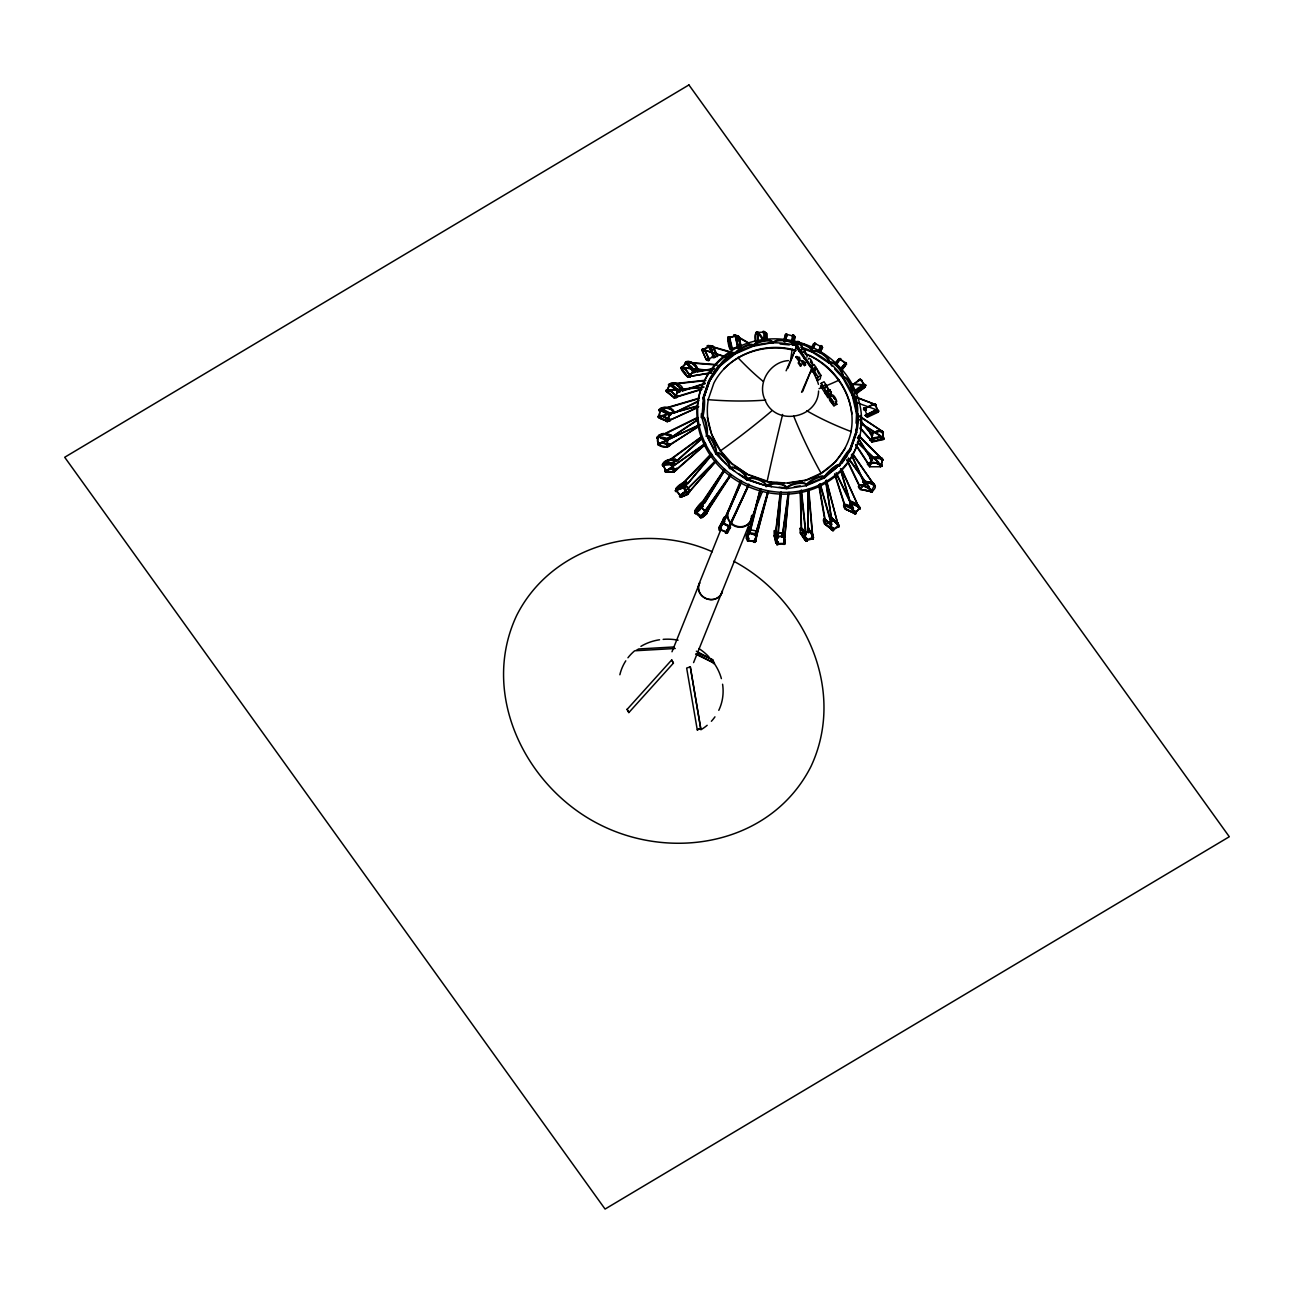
<?xml version="1.0" encoding="UTF-8"?>
<svg xmlns="http://www.w3.org/2000/svg" width="1294" height="1294" viewBox="0 0 1294 1294"><rect width="100%" height="100%" fill="white"/><g stroke="black" fill="none" stroke-linecap="round" stroke-linejoin="round"><path stroke-width="1.5" d="M755.712 342.975C753.496 330.245 757.896 328.078 764.22 341.292M755.842 343.088C754.58 329.549 756.23 329.695 763.767 341.357M757.524 334.224L756.456 331.976L757.928 332.332L757.912 341.729M756.456 333.156L758.106 333.658L757.233 332.396M757.508 341.745L757.394 333.674M757.394 334.256L757.427 331.96M757.831 341.681L757.847 334.159M764.156 332.995L763.185 333.027L763.153 331.426L764.705 331.862L763.185 332.234M763.638 332.59L763.153 331.426M763.994 332.655L763.638 331.798M764.139 341.47L764.123 331.41M764.398 340.144L764.544 332.024L757.119 332.526M764.932 340.241L764.964 332.315L766.857 333.431L766.954 340.16M766.177 340.176L766.08 333.448L763.961 332.267M766.566 340.176L766.469 333.448L764.964 332.315M864.716 384.965L865.848 385.337L856.596 392.519M697.175 371.119C700.135 368.515 692.128 360.039 687.777 361.851C689.346 359.57 703.677 373.044 694.15 371.168L687.292 362.126L686.16 362.918M855.56 514.009L855.188 511.34L855.56 514.009L845.726 509.124C838.383 498.821 855.415 507.442 854.202 512.909L845.031 509.14C838.852 498.141 855.577 510.37 855.01 513.152M860.898 380.145L859.588 379.482M865.443 384.771L864.618 385.03M865.282 384.561L865.848 385.337M699.828 424.513L658.322 444.214L699.989 424.869M855.124 396.627L875.488 404.634L877.914 412.285L867.498 417.218L865.185 415.261L867.223 416.506L878.011 411.427L875.553 404.715L874.226 404.051M749.614 526.965L748.611 534.244L746.525 538.805C743.726 528.68 758.98 534.632 756.375 535.409M658.969 416.814L660.263 409.777L669.354 414.242L667.93 421.375L659.18 417.541L662.512 416.377L662.188 415.503L657.999 416.943L659.908 415.439L660.846 416.587L662.496 415.908M809.785 531.802L808.2 531.608L807.893 489.585M808.232 531.51L808.281 489.553M835.989 365.296L840.421 358.972M674.271 471.55L666.216 472.278L663.013 464.789M784.326 341.713L786.121 333.917C788.45 334.014 785.895 337.799 785.895 335.178M812.891 538.353L808.912 490.685M860.914 379.74L864.182 384.415M666.62 445.67L670.114 444.149L659.471 442.791L657.724 443.729L657.805 444.651L661.832 442.338L669.71 445.654C664.647 449.875 654.829 445.459 658.048 437.065L667.235 439.087L667.575 446.673L699.536 425.597M699.731 425.936L667.639 445.977M865.12 408.58L864.796 409.729L864.829 408.758M855.447 397.193L875.181 404.456L873.871 404.876L875.067 405.766L875.779 404.407L874.663 403.744L863.535 409.001L865.12 409.648L866.721 414.646M840.356 359.198L839.482 359.878M840.437 359.085L838.884 358.907M777.209 543.803C776.287 542.865 775.753 520.22 774.459 536.104M871.25 434.202L872.059 439.491M871.606 434.266L872.35 439.734M701.17 417.477L701.413 413.53M725.902 463.608L716.358 453.321A10.223 3.089 66.8 0 0 713.14 441.108A10.223 3.089 66.8 0 0 707.042 436.062L701.866 417.331L703.515 398.633A10.223 1.278 -84.3 0 1 704.534 404.44A10.223 1.278 -84.3 0 1 702.658 417.412A10.223 2.264 81.5 0 1 706.281 423.154A10.223 2.264 81.5 0 1 707.042 436.062L713.56 448.145M702.739 415.568L703.257 404.278M702.836 416.959L703.693 398.196A78.158 71.348 21.9 0 1 796.716 345.724M707.365 417.299L711.651 434.363L720.402 450.571L733.035 464.805C714.466 448.727 703.871 423.753 708.352 399.231L708.174 399.668A188.39 75.715 10.7 0 0 765.692 400.089M766.226 486.641A10.223 3.979 2.6 0 1 777.743 484.053A10.223 3.979 2.6 0 1 786.364 488.647L766.258 485.913A10.223 4.173 18.9 0 0 758.074 478.942A10.223 4.173 18.9 0 0 747.01 479.136L739.278 474.073M701.866 417.331A10.223 1.278 -84.3 0 0 703.742 404.359A10.223 1.278 -84.3 0 0 702.739 398.568L703.499 398.94L709.565 381.018A10.223 0.89 -56.8 0 1 716.423 369.793A10.223 0.89 -56.8 0 1 720.386 365.749L735.235 353.893A10.223 2.814 -28.4 0 1 745.619 346.468A10.223 2.814 -28.4 0 1 753.124 346.226L772.841 342.57A10.223 3.979 2.6 0 1 784.358 339.982A10.223 3.979 2.6 0 1 792.979 344.56M806.825 410.796A188.39 75.715 10.7 0 0 851.031 431.533C857.21 398.73 835.746 364.876 804.949 353.602M856.11 423.187L856.547 413.805A10.223 2.264 81.5 0 0 855.803 400.881A10.223 2.264 81.5 0 0 852.164 395.139L842.847 377.88A10.223 3.704 51.4 0 0 837.461 366.946A10.223 3.704 51.4 0 0 829.211 363.193L812.195 352.081A10.223 4.173 18.9 0 0 799.207 343.945M834.662 369.065L842.847 377.88A10.223 3.089 66.8 0 1 848.945 382.927A10.223 3.089 66.8 0 1 852.164 395.139L856.547 413.805A10.223 1.278 -84.3 0 1 857.566 419.596A10.223 1.278 -84.3 0 1 855.69 432.568L856.644 428.896M826.009 481.19L831.751 520.706L825.621 481.239M870.716 464.708L871.638 458.772M740.993 347.39L738.567 336.699L734.992 335.761M783.808 542.849L784.132 539.161L783.646 544.353L784.617 544.337L784.908 541.685L783.711 541.41L784.762 541.07M784.617 544.337L784.601 541.296M800.064 528.373L804.075 533.84L805.402 539.598C806.324 537.01 803.267 525.493 800.064 528.373L800.274 532.95L804.658 539.808M880.583 466.277L882.104 466.358L881.279 464.255L880.179 464.902L881.376 466.358L882.298 458.788L872.544 458.254L881.538 458.238L882.605 459.419L880.567 458.869L880.276 457.041L880.923 458.869M851.355 504.967L849.899 501.441L850.789 501.182L851.193 505.145L850.109 501.878C869.325 513.427 846.211 494.745 851.112 504.337M859.378 506.472L859.572 509.302L859.378 506.472L857.275 505.097L859.572 509.302M814.977 343.379L814.217 343.444M848.589 506.472C848.88 504.741 853.603 502.525 851.064 503.884M871.509 491.849C882.831 483.26 865.589 481.465 864.602 483.212L851.808 455.003M858.715 435.399L882.314 459.16M826.51 480.268L838.48 526.561L826.138 480.349M674.303 396.449L677.005 395.867L676.665 397.565L674.724 397.921L678.315 391.176L670.017 384.383L666.814 391.516L674.336 397.776L701.866 389.381M747.382 537.204L748.822 526.771L746.525 538.805M749.226 526.998L746.881 539.016L747.803 540.067M792.656 335.793L794.467 337.038L793.4 342.004M794.176 342.166L794.953 336.489L793.303 340.144M697.304 407.804L667.688 421.165L698.744 406.704M777.678 538.078L780.832 492.205M778.066 538.126L781.22 492.238M852.309 453.709L874.615 485.654L852.617 453.45M864.117 489.779L871.266 491.429L874.437 485.201L873.547 485.493L874.146 483.778L872.172 482.387L874.793 486.431L874.146 483.778M662.641 415.73L658.921 417.396L659.309 416.619M717.458 356.416L712.962 346.582L708.465 346.21M850.837 503.56L848.363 506.342M841.521 469.576L859.362 508.493L859.863 507.83L854.849 513.669M859.507 507.863L854.93 513.589M808.362 531.834L808.976 530.378M808.637 531.721L809.073 532.4L808.799 528.162L808.152 532.659L809.073 532.255M697.078 511.486L696.576 510.483L697.078 511.486L695.444 513.653L694.7 513.022L696.576 510.483M703.111 506.003L700.685 508.073M788.402 494.324L784.196 543.755L788.968 492.399M827.109 523.002L832.835 520.075L838.819 525.154L838.641 526.642L832.446 530.33M775.769 542.898C778.357 534.745 771.03 519.687 775.769 542.898L776.546 542.882C777.209 540.488 777.84 529.343 774.508 530.847M711.538 372.979L687.324 376.732L681.534 368.499L687.518 362.11M785.232 334.968L786.655 334.645L786.121 333.917M786.056 335.275L786.639 334.499M859.329 508.429L841.876 469.398M674.999 397.129L701.591 389.057M776.06 530.799L780.557 492.933M783.679 536.897L782.449 536.072L775.106 537.026L776.093 536.848L775.979 533.872M775.219 537.511L776.206 537.333M775.947 536.525L776.206 534.309M775.074 536.25L776.788 544.111L784.617 543.884L785.232 542.574L782.805 533.84M777.015 544.758L777.193 541.62L778.228 542.526L777.985 544.725L777.015 544.758L773.974 535.651M777.888 544.095L777.904 541.604M782.999 533.953L781.722 536.622L782.886 537.172M781.899 537.35L781.964 534.406M782.158 537.35L783.323 532.982L784.229 539.533M783.323 532.982L782.692 536.606M783.727 537.398L783.064 536.153M783.646 544.353L784.633 539.63M784.18 543.949L784.423 541.765M775.834 530.637L780.169 492.885M666.976 390.335L666.814 391.354M747.35 540.941L748.838 538.013L748.32 541.151L747.511 539.857M747.722 537.932L748.353 532.691M748.32 541.151L748.466 540.067M749.744 530.572L748.191 533.306M755.049 539.048L754.952 542.396L753.998 542.186L754.693 539.307M754.434 541.232L756.23 537.317L753.998 542.186M755.89 532.174L755.421 533.257L756.586 532.335M768.135 492.108L755.47 534.713L756.343 533.613M754.952 542.396L768.49 491.299M755.259 541.361L756.052 540.876L754.936 541.96L747.334 540.294L755.114 541.345L755.631 539.436M755.55 537.657L756.246 531.219L756.019 537.431M755.939 537.738L756.618 532.158M755.874 541.49L756.731 535.182M688.618 376.651L711.182 372.64M660.263 409.777L658.695 417.719L667.769 421.553L659.455 418.124M688.004 494.308L683.378 487.094L686.92 482.371L679.576 485.347L675.29 490.814L676.827 491.235M706.653 360.072L713.867 356.4L708.481 346.016M782.498 534.39L788.175 493.16M788.564 493.224L782.417 536.379M700.685 507.863L695.072 512.505C702.788 520.754 705.489 517.843 695.428 511.971L701.024 507.345L707.203 512.909L702.383 517.325M818.601 391.014C817.711 418.334 776.157 426.438 765.45 400.994M704.13 387.019L666.507 390.562L703.305 387.488M748.466 529.424L755.421 530.799M873.304 483.584L872.722 484.457L874.437 485.137L870.894 483.827M711.684 370.472L681.485 367.674L712.913 370.99M728.797 337.605C724.98 335.34 733.472 363.129 727.891 338.09M731.336 349.202L730.01 348.717M674.692 471.404L705.586 444.424M703.143 349.526L725.077 356.934M708.061 359.878L706.395 359.942L702.286 350.674L709.84 346.258L707.964 347.213L707.317 345.822L709.5 345.579M716.164 460.632L680.191 496.217L715.889 460.357M730.317 527.79L730.091 526.318L723.103 522.841L719.464 529.505L727.584 532.74L730.56 527.289L722.877 523.617M681.663 367.496L684.51 368.79C676.746 364.504 684.397 374.71 687.729 376.732M728.344 337.815L736.092 336.003L734.216 335.906M727.762 337.88L735.833 335.647L733.989 335.114L734.329 336.634L734.232 335.049M660.361 410.36L660.069 411.282L659.034 409.794C661.444 404.246 681.987 412.285 669.904 413.724L660.959 408.532C663.968 405.443 675.047 408.419 673.737 412.333M659.471 410.991L661.719 409.357L658.905 410.441M658.856 410.683L661.719 409.357M660.83 416.975L660.959 415.94M662.188 415.503L670.357 419.531L666.911 420.615M668.222 417.8L669.354 414.242M668.351 420.728L668.222 419.903L667.397 421.051L668.108 420.55M669.758 419.499L662.237 416.005L669.774 420.987L669.144 419.952L670.357 419.531M669.904 419.305L667.866 420.825M670.793 413.837L668.723 414.565L668.561 415.455L671.408 414.129L669.16 415.762L668.125 414.274M673.576 412.414C674.061 408.532 661.897 404.957 659.956 410.214M882.265 465.468L880.745 465.387L880.518 466.762L869.633 466.778L867.53 464.19C869.519 459.71 880.211 463.705 881.214 465.856M870.215 466.244L867.498 463.883L868.339 462.961L877.639 463.009L880.664 466.05M871.283 460.276L870.474 457.057L872.544 459.386M871.008 457.057L872.188 458.949M871.04 458.561L871.186 457.461M869.633 466.778L869.924 465.484M870.441 464.368L871.978 458.238M872.366 460.276L871.088 459.224L871.606 458.238M868.193 463.673L877.041 462.945M880.518 466.762L878.561 463.462M870.264 457.914L879.904 457.445L871.056 457.283M880.276 457.041L870.344 457.704L872.415 460.033M881.489 459.645L880.68 458.222L882.217 459.645M880.971 457.898L882.12 459.289M880.826 465.468L880.583 466.406M882.104 466.358L881.279 464.255M881.877 457.898L882.896 460.26L881.635 458.933M881.004 466.034L882.33 459.338M782.255 536.557L783.404 533.354M705.634 443.599L665.682 471.323L705.392 443.292M801.924 352.971L800.533 350.237L803.445 348.668L804.819 351.402L801.924 352.971L804.577 359.004M808.232 359.166C809.073 354.928 816.498 367.108 809.979 366.412M812.842 368.628L812.082 372.316L814.977 370.747L815.738 367.059L814.169 364.552L811.273 366.121L812.842 368.628L815.738 367.059M813.57 370.844L816.627 368.483L820.914 375.373L820.153 379.061L817.258 380.63L813.651 372.834L815.98 375.583L813.57 370.844L816.627 368.483M817.258 380.63L818.018 376.942L813.732 370.052M818.876 374.015L817.307 370.634M829.68 390.788L826.785 392.341L826.219 395.026L827.788 397.533L830.683 395.964L831.233 393.295L829.891 389.769L826.995 391.338L828.403 394.541L831.298 392.972L829.891 389.769M827.788 397.533L828.338 394.848L826.785 392.341M828.403 394.541L826.995 391.338M680.87 495.764L681.922 494.454L680.693 496.605M867.53 464.19L868.339 462.961M682.763 389.656L674.967 383.137L668.432 384.949L670.971 383.347C674.611 380.76 684.914 386.534 682.359 390.141L678.929 390.772L670.632 383.978L675.08 383.574L682.359 390.141M783.76 340.904L785.296 334.758M784.892 341.616C784.148 338.785 787.625 334.078 785.976 335.372M786.526 336.149L785.248 341.648L787.205 334.467M791.33 341.535L792.818 335L793.772 335.227L792.446 341.875M792.769 336.117L793.076 335.065M793.06 336.23L792.818 335M792.284 341.745L793.772 335.227M794.063 340.306L794.953 336.489M793.788 342.085L794.192 336.23M671.651 436.207L663.45 434.186L658.436 435.706L663.224 433.441L671.327 435.706M660.344 436.838L667.704 438.44C680.126 434.752 657.983 430.546 657.837 437.566M872.334 440.979C863.341 439.281 881.99 434.93 883.349 438.634M665.86 471.453L663.482 464.433L672.12 463.98L674.708 470.79L674.028 472.003M694.393 370.909C704.098 373.19 690.171 357.791 685.577 362.158L685.869 363.986M749.194 534.422L760.468 488.906M749.566 534.503L760.856 488.986M831.12 521.094L831.411 518.182L831.379 519.023M831.783 521.676L830.829 518.538M837.331 524.199L838.286 527.337L839.094 526.868L837.38 522.226L838.286 527.337M837.865 525.315L838.577 524.442M865.249 415.342L874.679 410.505L878.772 411.136L866.705 416.086M874.34 404.229L872.625 404.003L873.774 405.184L875.213 404.731L874.647 404.116M716.067 461.36L687.793 493.58L715.776 461.085M750.229 527.434L760.096 489.504M750.439 527.337L760.468 489.585M663.385 464.967L663.612 463.446L667.833 460.308L676.034 459.758L671.909 463.77L674.497 471.097L705.311 444.133M754.078 541.49L755.033 541.701L768.102 491.219M706.864 513.54L706.362 512.295L730.269 475.432M706.621 512.537L730.609 475.626M675.84 491.591L677.086 488.906L675.29 490.814M684.979 486.01C686.37 487.272 683.086 490.329 684.979 486.01L683.183 487.935L684.073 488.323M749.21 526.852L748.013 532.74L756.586 535.295M749.549 527.014L747.382 531.818M748.255 533.484L749.695 531.025M749.258 533.549L749.889 531.058M754.823 535.425L755.502 532.546M756.246 531.219L755.292 534.713L756.941 531.381M756.23 532.06L755.858 534.94L751.846 534.131M754.645 541.927L755.243 539.776M755.421 534.535L767.746 492.027M882.88 431.986L881.376 430.951L883.349 432.568L882.249 432.827L881.02 431.517L882.67 431.533M784.245 543.318L785.232 542.574M840.679 369.68C853.652 362.805 835.487 358.875 839.612 358.794M748.353 486.14L729.638 526.561L748.838 484.118M723.022 522.08L724.511 516.969L718.93 527.823L725.222 517.293M674.303 471.728L667.3 472.1L665.698 471.097M681.485 497.025L688.149 494.049L683.636 487.272L676.244 489.973L681.485 497.025L675.824 490.426M702.771 398.374L708.821 380.76L703.515 398.633L709.824 380.582L708.821 380.76M708.174 399.668L713.851 383.137C728.797 354.135 765.352 341.066 795.923 350.415M786.283 486.916A10.223 3.979 2.6 0 0 776.497 483.228A10.223 3.979 2.6 0 0 766.258 485.913L747.01 479.136A10.223 4.076 35.3 0 0 739.958 469.981A10.223 4.076 35.3 0 0 729.994 468.024L715.792 453.79L707.042 436.062M845.354 448.08L835.374 461.958L821.431 473.103L804.464 480.737C827.642 473.96 846.308 454.922 851.209 431.096L851.031 431.533M855.075 434.331L849.64 450.199L842.071 460.874M850.384 450.458L856.66 432.325L849.64 450.199A10.223 0.89 -56.8 0 0 845.678 454.243A10.223 0.89 -56.8 0 0 838.819 465.452L825.443 476.143M851.549 385.968L851.161 386.227M864.586 483.293L862.969 486.512M670.373 390.432L668.513 390.901L667.914 389.591L665.876 390.691L670.373 390.432L666.523 390.61M724.187 368.353L724.009 368.806C742.4 350.318 770.884 343.444 795.745 350.868M738.13 357.209L737.952 357.662A188.39 63.163 59.2 0 0 763.314 381.487M720.402 450.571L720.224 451.024A188.39 43.899 -35.7 0 0 771.483 411.12M792.316 349.137L792.138 349.59A188.39 13.619 -77.4 0 0 790.634 359.813M720.564 530.33L699.536 582.64A12.228 11.161 21.9 0 0 707.996 599.219L711.15 599.591A12.228 11.161 21.9 0 0 722.214 591.18M725.061 519.12L740.637 480.462M671.99 651.772L699.763 582.721A12.228 11.161 21.9 0 0 705.246 598.151L708.222 599.284A12.228 11.161 21.9 0 0 722.44 591.261M786.105 370.78L796.78 346.096L812.244 367.609L802.539 391.71M787.836 368.353L796.78 346.096M733.213 464.368L749 475.254L734.636 465.856M795.81 356.934L798.819 361.123L799.935 358.341L795.81 356.934L799.546 357.29M801.083 364.487L798.107 362.886L800.42 366.121L802.054 363.905M804.447 365.587L805.564 362.821L800.582 360.217L804.447 365.587L805.418 365.005L802.523 360.977M852.018 413.465L851.84 413.902C848.929 388.912 832.333 367.35 810.19 355.963L810.367 355.51M801.568 392.292L812.244 367.609M762.295 491.736L693.584 662.593M804.642 480.3L786.17 483.05L767.067 481.627L750.811 475.885M839.159 379.74L838.965 380.193A188.39 43.899 -35.7 0 1 825.459 386.097M856.466 432.649A10.223 1.278 -84.3 0 0 858.343 419.677A10.223 1.278 -84.3 0 0 857.324 413.87L857.307 413.692A10.223 2.264 81.5 0 0 856.563 400.768A10.223 2.264 81.5 0 0 852.924 395.026L852.859 394.848A10.223 3.089 66.8 0 0 849.64 382.636A10.223 3.089 66.8 0 0 843.526 377.589L843.025 377.444M821.431 473.103L821.253 473.555A188.39 63.163 59.2 0 1 793.691 416.07M802.07 347.358A78.158 71.348 21.9 0 1 838.997 465.015L839.482 465.889L850.304 450.619L855.949 432.147L856.434 432.843M831.541 520.56L833.271 520.511L838.738 525.267M702.868 349.752L725.724 356.723M725.675 517.762L741.171 481.708M741.543 481.886L725.788 517.956M859.329 508.396L860.203 508.639M722.214 524.005L740.524 482.791M722.57 524.183L741.672 481.174M729.962 526.739L730.851 523.132L729.622 527.467L728.732 527.03C730.447 522.469 731.126 525.558 730.026 524.361M808.152 532.659L807.618 529.812L808.896 529.02M812.082 535.942L812.389 539.291L813.311 539.032L812.519 534.001L812.389 539.291M812.292 537.139L813.182 536.444M723.33 523.294C720.062 516.727 732.922 511.858 718.93 527.823M722.052 522.178L719.254 528.114L719.949 529.392M719.642 528.178L725.141 517.39M719.27 530.119L720.645 527.24L721.34 528.098L720.16 530.556L719.27 530.119L722.65 524.021M722.942 523.472L724.252 520.738L723.831 523.908M725.885 532.158L726.355 533.354L725.481 532.918L727.196 529.958L726.435 530.863M726.759 530.249L725.481 532.918M726.775 532.028L727.972 528.308L726.824 532.384L719.723 528.939M726.193 532.837L727.131 530.799M726.355 533.354L729.962 526.852L729.072 526.415M729.832 526.157L730.334 527.596M727.584 532.74L726.888 532.4M726.144 532.449L748.32 485.137M726.452 532.513L748.676 485.299M821.933 347.568L821.124 348.911M726.387 531.705L727.05 530.297M663.563 463.009L672.184 462.573C683.604 457.089 664.938 458.367 663.563 463.009L672.459 463.268C684.655 457.073 662.059 459.71 662.366 465.015L662.706 465.889L664.372 463.478M662.366 465.015L664.938 463.446L663.401 465.775M672.023 465.339L673.576 463.009L671.57 464.546L672.379 465.161M672.476 465.387L674.384 463.624L673.576 463.009M811.581 347.488L813.473 343.783M814.524 344.576L813.877 344.253M811.936 348.62L814.719 342.959M812.47 348.409L814.929 343.719M814.864 344.673L815.382 343.606M812.826 349.057L815.592 343.395M818.018 351.628L820.978 345.611L821.852 346.048L818.956 352.178M819.959 352.761L822.547 347.471L820.606 346.695L821.205 345.724M819.118 352.114L822.175 347.245M819.474 352.291L821.836 347.115M819.83 352.469L822.547 347.471M851.711 385.709L859.313 380.145M669.645 385.822C670.567 383.8 669.224 387.488 668.545 384.722M669.095 385.369L671.343 384.237L669.629 384.755M668.222 391.095L667.057 390.173M668.497 391.322L668.804 390.303L666.766 390.853M669.952 390.092L677.118 396.789L675.969 396.999L676.665 397.565M675.064 397.193L676.972 396.983L669.952 390.642L676.827 396.029L675.969 396.999M674.417 396.433L673.883 397.242L677.425 396.207M676.713 391.726L677.134 390.934M674.465 397.145L675.436 396.158L675.403 396.967M676.293 394.314L677.846 391.257L669.564 384.48L666.361 391.597L674.206 397.743M677.83 392.632L680.191 391.467L677.377 391.969M678.929 390.772L670.971 383.347M677.393 392.163L680.191 391.467M858.537 486.398C859.653 482.031 870.603 487.029 870.846 491.316L860.413 489.65C852.681 481.934 870.733 486.415 870.522 491.946M863.066 481.918L865.023 484.199L863.292 481.012C865.67 480.834 865.54 484.668 863.066 481.918L863.907 482.112M864.052 481.319L872.156 482.63M871.541 491.316C871.606 487.078 851.775 481.918 861.157 488.825M861.95 487.595L864.295 483.034M864.942 482.047L864.149 482.646M865.12 482.856L863.583 480.43M872.027 491.057L871.622 491.866L870.862 489.439L872.302 492.027L862.127 489.617M872.302 492.027L871.816 489.682M703.742 502.638C702.416 499.031 695.946 509.092 694.878 510.693L695.476 511.195C696.415 509.707 706.556 503.738 703.192 501.748M706.54 512.392L700.669 507.086L703.629 501.943L698 506.795L695.121 511.065L695.541 512.489M805.79 540.116L813.473 537.236L813.053 538.66L805.822 540.714L801.407 533.241L802.231 533.791M724.317 520.932L724.947 521.595M721.34 528.098L721.292 527.564M720.16 530.556L720.612 529.747M726.096 532.077L727.034 532.028M727.924 528.809L730.851 523.132M728.279 528.987L731.498 523.439M677.91 391.532L679.091 390.448M667.688 421.456L666.782 421.262L669.774 420.987M861.06 380.015L859.701 380.436L860.203 379.158L851.226 385.838M705.537 512.586L706.201 513.346L708.4 509.965M729.444 337.475L727.762 337.281L729.8 339.335L731.531 349.768L730.253 348.248L731.628 347.989C734.474 348.911 729.266 349.38 732.436 348.296M732.194 349.59L730.512 349.38M704.421 503.026L723.718 471.388M704.696 503.026L725.093 469.932M659.196 416.619L697.401 405.895M844.901 364.132C847.295 365.377 841.796 364.795 846.001 364.099L841.666 370.682M687.017 483.131C686.726 479.087 676.972 486.123 675.986 488.598L683.847 486.512C694.409 478.262 677.005 485.331 676.438 489.213M854.671 393.166L863.13 386.453L865.492 386.696L856.288 393.894L854.671 393.376M698.598 507.588L724.543 469.059M698.922 507.798L723.75 470.935M695.476 511.195L703.79 502.266M695.444 512.408L696.285 512.893M694.878 510.693L700.491 506.067L703.143 502.137M700.313 508.38L701.801 508.396M701.057 507.766L702.561 505.533M703.063 506.536L694.7 513.022M700.022 517.196L702.302 514.672L700.022 517.196L700.782 517.826L700.588 516.727M700.879 517.131L703.37 513.217L701.445 516.985M708.691 509.723L703.402 513.443M700.782 517.826L703.71 513.702M705.456 512.715L708.271 510.661L706.201 513.346M706.006 512.246L708.141 509.27M708.19 509.982L703.224 513.702M706.702 513.88L702.205 517.584M782.158 535.134L782.288 533.969M730.884 474.785L700.814 517.05L730.544 474.574M709.565 381.018L712.153 376.004M714.32 372.947L718.639 366.849M710.649 379.498L720.386 365.749A10.223 1.909 -42.9 0 1 729.25 356.222A10.223 1.909 -42.9 0 1 735.235 353.893L753.124 346.226A10.223 3.51 -13.2 0 1 764.398 341.163A10.223 3.51 -13.2 0 1 772.809 343.298A10.223 3.979 2.6 0 1 784.326 340.71A10.223 3.979 2.6 0 1 792.947 345.288A10.223 4.173 18.9 0 1 797.023 343.816M764.495 485.299L746.589 479.718L729.994 468.024A10.223 3.704 51.4 0 0 724.624 457.073A10.223 3.704 51.4 0 0 716.358 453.321L715.663 453.628A10.223 3.089 66.8 0 0 712.444 441.4A10.223 3.089 66.8 0 0 706.346 436.369M831.929 366.137L829.616 362.611A10.223 4.076 35.3 0 0 822.563 353.456A10.223 4.076 35.3 0 0 812.6 351.483M841.925 463.284L847.441 455.423M832.317 529.764L838.803 525.558M700.814 516.516L702.707 515.465M658.921 436.24L656.915 438.294L656.818 437.388L659.536 436.385L657.643 438.359M666.847 440.381L669.338 438.52L667.332 440.575M688.505 492.755L686.548 493.467L690.09 491.17L688.618 491.72M687.098 494.243L689.298 490.733M866.527 415.746L865.589 415.423L867.449 416.878L865.362 415.455L874.809 410.845L877.882 411.961L877.785 411.104M877.413 409.842L878.772 411.136M833.967 405.815L829.761 400.59L828.985 397.452L832.463 401.35L829.341 396.498L833.239 401.48L833.854 404.229L830.586 400.461L833.967 405.815L836.862 404.262L835.228 401.528M836.862 404.262L835.212 403.21M864.489 483.115L865.508 482.274L874 484.344M667.203 447.012L667.672 438.084M813.505 537.851L811.694 535.02M728.247 337.524L730.382 339.222L728.943 338.155M839.305 358.794L834.97 363.582L838.9 358.988M834.921 364.229L838.544 359.845M838.528 359.198L841.051 359.117M835.212 364.471L838.852 360.088M835.228 364.665L840.291 358.487M841.068 370.181L846.001 363.824L844.675 363.145L845.694 362.514L846.438 363.145L840.906 369.922M840.372 369L845.694 362.514M840.388 369.437L843.947 365.054M845.322 363.776L846.438 363.145M681.356 367.803L686.208 362.66L693.018 371.54L694.215 370.941M711.716 454.598L687.551 483.665M687.826 483.73L712.007 454.873M685.399 484.377L689.184 490.119M627.121 709.371L671.699 659.94L673.414 663.143L628.852 712.573L627.121 709.371L628.852 712.573M668.901 437.404L671.57 435.9M675.193 470.288L674.659 469.657L673.624 471.485M674.223 471.032L676.713 468.379L673.301 470.612M676.438 491.299L677.587 488.728L675.775 490.636L676.341 491.413M675.986 488.598L683.394 485.881L686.564 482.516M683.653 487.806L685.48 485.832M685.496 494.842L679.948 496.864L680.887 494.486L683.588 493.451M680.078 496.346L683.378 492.901L682.342 495.02M679.948 496.864L682.359 494.729M690.09 491.17L683.378 493.143M686.548 493.467L688.489 491.769M689.67 490.604L687.632 493.693M687.842 493.984L689.637 492.076L689.087 491.202M686.418 374.645L680.87 367.674L682.925 366.978L683.733 368.03L681.566 368.547M680.87 367.674L682.925 366.978M685.513 363.404L687.745 362.708L685.577 362.158M684.623 367.868L690.381 376.522L688.877 376.667L688.149 375.503L689.686 375.648M687.518 376.166L690.818 375.778L689.912 377.007L687.518 376.166L690.818 375.778M692.549 370.941L692.743 372.785L695.088 372.09L692.905 371.54L692.29 372.203L695.088 372.09M688.02 376.15L689.314 375.648M688.521 376.473L693.487 371.443L686.613 362.66M688.198 377.039L693.487 371.443M684.769 368.418L690.268 375.454L689.912 377.007M692.743 372.785L693.374 372.122L686.499 363.323M694.166 372.753L694.619 371.507M843.575 505.307L851.565 508.736L853.7 513.443M850.384 502.719L850.352 500.972M851.452 502.929L849.624 502.913M848.557 506.86L852.164 503.867L859.491 507.41M851.759 504.353L851.145 505.016L849.657 502.363M858.165 504.838L849.899 501.441M857.421 505.129L858.634 508.057L858.65 506.116M856.175 513.346L854.978 513.718L854.153 511.551L855.496 511.534M838.625 525.979L837.38 522.226M679.948 486.237L711.538 453.45M680.223 486.528L710.455 455.148M820.978 345.611L821.852 346.048M821.544 346.889L814.46 343.217M865.088 409.842L866.042 410.052L863.761 408.192L865.702 409.163M850.837 504.078L840.502 468.622M854.719 392.535L863.599 385.871M845.952 364.229L846.599 364.601M676.341 461.182L701.607 438.423M676.633 461.295L701.882 438.698M668.125 445.702L667.316 446.252L667.963 444.974L668.335 445.702M864.667 482.581L863.13 482.436M658.711 416.781L697.482 406.284M843.931 504.595L845.613 509.173M695.444 513.653L699.925 509.885M708.271 510.661L707.252 510.58M854.703 392.033C858.375 383.914 874.566 383.428 857.922 391.484M716.358 453.321L715.792 453.79A10.223 3.704 51.4 0 1 724.042 457.542A10.223 3.704 51.4 0 1 729.428 468.477M842.847 377.88L843.413 377.427A10.223 3.704 51.4 0 0 838.043 366.493A10.223 3.704 51.4 0 0 829.777 362.741M806.259 485.703A10.223 3.51 -13.2 0 0 797.848 483.584A10.223 3.51 -13.2 0 0 786.574 488.647L806.259 485.703L824.327 477.987L838.819 465.452A10.223 1.909 -42.9 0 0 832.835 467.797A10.223 1.909 -42.9 0 0 823.971 477.324A10.223 2.814 -28.4 0 0 816.465 477.567A10.223 2.814 -28.4 0 0 806.081 484.991A10.223 3.51 -13.2 0 0 798.899 482.711A10.223 3.51 -13.2 0 0 787.27 486.9M858.44 379.935L859.847 380.323M860.203 379.158L861.691 380.226L859.701 380.436M669.888 413.401L666.96 421.876M674.142 462.977L672.136 464.514L663.628 464.869L663.968 465.743L662.706 465.889M669.888 471.679L665.294 471.906L666.62 469.754L667.995 470.644L666.151 471.857M665.617 471.582L669.37 468.768L667.995 470.644M665.294 471.906L669.192 469.431L676.244 469.253L674.158 470.563M666.216 471.437L669.37 468.768M673.381 470.838L676.713 468.379M676.115 469.172L669.305 468.994M675.533 469.285L676.956 469.026M674.497 471.437L676.487 469.9L675.969 468.832M667.526 461.457L701.283 436.79M667.769 461.764L701.526 437.097M671.57 437.097L697.854 419.434M671.829 437.291L698.048 419.774M701.979 349.445L703.952 349.154L703.726 350.998L701.979 349.445L703.693 349.801M708.95 346.048L702.011 350.318L706.184 359.522M712.703 345.919L717.086 356.643L714.514 356.254L709.597 345.902L713.285 346.388L717.62 356.271M703.532 350.173L702.593 349.914M703.564 350.658L704.454 350.367M703.726 350.998L705.198 350.318L709.209 360.363L707.236 360.492L707.543 358.972M704.906 351.095L709.161 359.182L705.068 350.868M713.123 355.704L712.234 356.173L712.897 357.548L715.081 357.306L712.557 356.869M706.734 359.457L709.371 359.117L708.627 360.702M707.834 359.619L708.255 358.939L707.155 359.522M708.222 359.845L709.371 359.117M712.897 357.548L714.757 356.61M798.819 361.123L799.805 360.541L796.78 356.351M800.42 366.121L801.407 365.539L799.094 362.304M823.615 519.622L824.747 518.975L830.311 523.844L831.88 529.392L824.521 523.908C819.426 512.537 833.352 525.299 831.249 529.764M832.01 521.547L831.67 517.244L832.592 521.191M832.188 519.315L831.848 520.835L832.01 517.535M831.961 518.053L837.428 524.296M824.521 523.908L831.88 529.392M831.767 519.897L832.414 519.509M826.203 523.698C818.148 511.858 833.74 525.849 832.705 529.861M827.416 523.148L833.304 520.301M836.959 522.63L831.573 517.956L837.347 522.727M838.075 526.334L837.218 524.539L838.027 523.941M832.576 530.427L832.058 528.001L833.401 528.308L833.012 530.815L825.976 524.005M833.012 530.815L833.093 528.033M713.382 356.562L714.838 356.06M657.53 438.44L659.536 436.385M658.128 438.569L656.915 438.294M658.824 443.939L660.765 443.049L659.471 442.791M666.766 439.459L668.739 438.391M667.251 439.653L669.338 438.52M658.662 443.648L662.302 442.435L657.805 444.651M657.546 437.34L658.258 444.57L659.714 445.314M666.636 445.929L670.114 444.149M667.526 445.88L669.661 444.036M667.785 446.09L666.701 446.592L667.623 446.786M668.885 444.812L670.179 444.812M797.104 348.361C790.084 334.677 804.253 356.869 795.551 343.088C798.673 337.152 803.914 348.992 801.536 347.585M797.007 345.563C800.549 341.276 802.426 348.943 798.996 342.991M799.191 351.078L802.377 349.526L800.84 346.954M802.005 352.583L804.9 351.014M818.018 376.942L820.914 375.373M821.156 383.331L824.052 381.762L829.033 389.753L826.138 391.322L824.472 390.335L825.653 394.104L820.509 385.838L822.288 386.825L821.156 383.331L826.138 391.322M822.887 386.097L825.782 384.528M823.485 388.054L826.381 386.485M824.278 388.346L827.173 386.777M828.548 393.845L831.444 392.276M828.338 394.848L831.233 393.295M829.341 396.498C833.029 389.64 839.127 404.747 835.617 401.593M698.857 653.324L712.751 659.859L714.434 663.272L695.622 654.133M877.914 412.285L875.084 411.152L865.524 416.037M662.204 434.881L697.563 417.428M662.382 435.237L697.741 417.768M757.928 332.332L756.925 333.901M673.543 413.077L698.954 400.703M673.802 413.32L697.337 401.933M864.004 408.839L874.081 404.068L875.181 404.731M863.535 409.001L866.042 410.052M863.794 409.632L865.185 408.483M875.44 404.973L873.515 404.537L874.744 404.893M876.976 410.877L878.432 410.263M701.283 515.336L702.513 515.627M685.205 484.506L689.508 489.908M731.013 349.154L730.123 348.879M807.877 484.215L822.175 478.084M697.272 729.897L686.661 668.076L690.284 666.798L700.75 728.425L697.272 729.897L700.62 728.215L690.284 666.798M873.79 404.165L874.113 405.022M883.026 433.781L883.511 438.989L882.362 437.873L884.303 438.779L871.832 441.594M884.303 438.779L883.22 436.968L882.362 437.873M677.668 489.747L683.216 487.725L686.418 492.157M677.344 490.005L683.669 487.741M675.694 491.38L676.94 491.122M683.167 493.37L689.508 491.283M680.272 495.586L680.773 496.2M679.382 496.087L682.084 494.114M681.695 496.799L687.826 494.405M658.614 416.684L661.121 416.005L659.908 415.439M673.705 411.702L670.049 413.012L660.959 408.532M669.014 420.615L670.243 420.178M682.229 390.675L705.262 383.17M682.326 391.047L705.359 383.558M664.34 408.37L698.97 398.196M664.42 408.742L699.051 398.584M872.431 432.972L881.521 431.08M740.443 347.73L738.664 347.035L736.092 335.696L738.939 336.602L741.365 347.18M728.021 338.413L729.573 338.899M728.813 338.721L729.525 337.346M728.894 339.093L730.253 338.656M736.237 335.55L738.599 336.165M740.621 347.39L739.214 337.443M736.561 346.468L737.483 346.21M730.544 348.361L731.628 347.989M731.045 348.555L732.113 348.28M734.329 347.94L739.392 346.841M733.989 335.114L735.251 335.437L738.049 347.051L730.56 348.976M737.984 347.552L738.825 348.118L736.723 347.229L738.162 348.296M808.135 528.356L808.799 528.162M812.745 534.341L808.507 528.809L812.389 534.503M800.274 532.95L806.227 541.296L807.149 541.038L806.486 538.061L805.936 540.843M803.153 532.756L809.559 531.365L813.441 537.463M800.646 532.853L801.94 533.338M803.445 532.982L809.041 531.64M801.859 534.438L802.474 533.565M808.507 528.809L812.373 534.196M812.81 535.878L812.017 534.309M812.389 538.255L812.519 534.001M812.778 536.331L811.953 536.282M805.806 538.255L806.841 540.439M812.098 537.786L813.101 537.997M801.698 529.424C807.407 530.265 802.037 540.746 806.566 540.132L807.149 541.038M869.843 439.459L872.043 442.063L883.042 439.588L879.92 436.774L869.875 439.831M883.042 439.588L880.001 437.518L869.843 440.089M662.204 408.289L662.965 408.144M680.887 494.486L682.084 495.101M674.902 470.304L674.659 469.657M871.072 432.293L871.299 433.7L870.587 433.086L871.072 432.293L872.625 434.056M879.871 430.304L881.198 431.468M871.202 432.875L880.001 430.886M881.133 430.805L883.349 432.568M870.377 433.911L872.722 434.978L871.606 435.221L870.312 433.247L880.421 430.174M870.603 434.331L872.722 434.978M882.184 431.096L882.783 432.083L880.923 431.824L883.268 431.662M882.298 437.21L883.22 436.968M877.736 439.976L883.236 438.747L882.589 431.549L859.895 416.749M788.418 360.605C770.14 361.754 757.039 382.7 764.803 399.506M812.697 538.563L808.524 490.733M872.69 458.416L870.296 459.046M669.386 384.593L671.343 384.237M677.684 391.386L679.625 391.014M674.19 396.66L675.921 396.142M674.724 397.355L673.753 397.824M696.754 371.637L714.369 368.386M696.932 371.96L714.466 368.774M671.699 659.94L673.414 663.143M881.667 431.193L882.799 431.743L859.572 416.053M787.836 483.212L802.62 481.012M794.273 486.738L800.177 485.865M859.184 380.177L860.203 380.161M673.737 383.703L705.618 380.21M673.802 384.092L705.683 380.598M784.326 543.561L783.452 543.626M674.352 646.935L638.67 648.973L635.597 650.736L675.242 648.488M706.346 359.554L707.397 360.153M664.372 464.611L671.651 464.352L672.912 467.684M669.079 469.172L676.341 468.994M664.954 471.032L667.914 469.69M839.547 359.392L839.79 360.039M756.925 333.496L757.766 333.383M776.384 532.902L781.641 532.788M776.4 533.29L781.641 533.177M774.977 536.541L782.967 536.541M776.869 543.496L784.455 543.448M684.947 362.821L687.292 363.193M684.963 368.305L682.585 367.642M684.51 368.677L690.268 375.454M870.134 458.561L871.428 459.046M881.974 459.37L883.074 459.37M870.49 466.374L867.578 463.284M880.308 464.255L881.473 465.387M876.911 463.656L878.416 464.174M850.126 383.881L863.049 384.658M850.077 384.269L863.001 385.046M860.656 379.676L859.394 379.757M689.831 362.563L715.258 364.504M689.815 362.951L717.183 365.054M780.136 344.026L789.291 344.932M770.852 481.999L767.067 481.627A188.39 13.619 -77.4 0 1 782.627 414.42M776.529 482.565L784.099 483.309M766.258 485.913L771.742 486.463M779.069 487.191L784.568 487.741M667.203 446.931L659.228 445.573M709.597 345.902L712.056 346.307M707.317 345.822L709.84 346.258M707.721 346.533L708.853 346.743M703.273 350.011L705.198 350.318M705.44 350.836L702.788 348.976M713.867 356.4L708.627 345.999M712.638 356.869L715.081 357.306M707.317 359.101L708.837 359.376M707.656 359.279L709.63 359.635M707.478 359.958L709.209 360.363M795.551 343.088L798.819 347.504L799.433 349.801L796.635 346.404L799.482 351.095M805.774 359.344L809.818 365.604M661.234 438.148L666.75 439.345M656.818 437.388L658.048 437.647M661.234 438.342L666.022 439.394M661.946 442.791L669.548 444.263M786.267 334.321L793.772 336.133M792.478 336.553L793.432 336.78M864.214 481.012L872.285 482.84M863.292 481.012L872.366 483.083M874.194 485.396L875.197 485.622M872.706 491.219L870.878 491.607M683.588 368.337L682.1 367.415M835.212 399.733L834.015 397.565M711.506 346.388L732.517 352.469M711.393 346.776L732.404 352.841M870.862 489.439L871.962 490.96M860.235 379.74L861.691 380.226M851.08 385.693L852.228 386.502M851.921 386.744L852.795 387.181M801.698 348.377L812.195 352.081A10.223 4.076 35.3 0 1 822.143 354.055A10.223 4.076 35.3 0 1 829.211 363.193M806.583 354.685L810.19 355.963M749.194 474.801L767.245 481.174M857.825 403.065L875.537 409.438M712.331 551.778C642.762 520.544 551.988 545.243 516.694 615.41C479.734 693.81 525.121 786.509 598.782 824.1C672.379 861.95 771.402 844.206 810.901 766.614C846.68 690.624 805.078 599.041 733.698 561.224M734.895 334.855L735.914 335.243M735.073 335.615L736.092 336.003M727.762 337.281L728.781 337.669M728.279 337.572L729.104 337.896M730.059 339.19L732.226 348.312L730.916 348.054M737.645 346.97L738.664 347.358M730.948 348.167L731.773 348.49M820.267 347.035L821.156 347.471M659.778 409.939L668.869 414.42M659.034 409.794L669.322 414.873M658.177 416.053L659.083 416.458M657.999 416.943L665.342 420.453M724.527 524.248L727.875 525.914M728.813 526.884L729.687 527.321M728.457 528.939L727.778 530.378M719.496 529.715L720.386 530.152M859.572 507.119L852.552 503.964M857.938 506.86L859.62 507.83M859.167 508.396L857.728 504.628M845.985 508.849L854.655 513.152M852.843 512.553L846.292 509.415M696.334 651.189L712.751 659.859M696.382 653.729L714.434 663.272M737.871 336.375L738.486 337.653M737.273 336.311L749.339 343.298M737.079 336.65L749.145 343.638M827.367 388.766L829.033 389.753M688.165 492.852L687.842 492.286M874.582 404.326L876.119 405.281M872.625 404.003L874.404 404.698M864.667 408.564L873.013 404.618M863.761 408.192L865.427 409.13M864.069 409.988L864.99 410.538M854.606 511.065L855.544 512.925M860.656 422.992L880.939 435.997M860.429 423.332L880.713 436.321M838.819 465.452L839.482 465.889A10.223 0.89 -56.8 0 1 846.325 454.663A10.223 0.89 -56.8 0 1 850.304 450.619M729.994 468.024L734.636 471.048M806.825 357.16L807.407 355.397L804.819 351.402M756.456 331.976L757.362 332.752M824.747 518.975L824.86 522.097M668.836 384.14L678.234 391.823M667.914 389.591L668.949 390.416M666.281 389.882L667.106 390.562M665.876 390.691L673.996 397.226M839.677 358.503L846.001 363.824M838.69 359.279L839.919 359.861L838.819 359.716M707.187 511.761L706.637 512.683M832.899 529.408L832.948 527.92M832.915 529.553L833.821 530.33M825.976 523.827L825.604 523.908M879.969 430.514L871.331 432.989M870.522 432.422L872.107 433.813M873.24 441.189L873.143 440.283M871.363 440.364L872.577 441.416L872.415 440.445M809.882 532.19L808.41 531.899L808.346 528.696M857.615 442.127L878.885 462.54M857.324 442.386L878.594 462.799M871.558 434.525L860.413 421.148M858.973 436.224L882.282 459.596M805.58 354.556L805.564 353.003M832.899 396.643L831.767 396.546M873.029 483.875L874.793 486.431M860.413 427.942L869.697 438.585M860.106 428.185L869.374 438.828M859.637 419.596L871.865 434.283M881.408 458.222L882.896 460.26M879.726 457.041L880.842 458.545M881.812 460.26L880.81 459.03M870.474 457.057L871.169 457.914M869.293 464.918L870.409 466.293M691.206 366.251L694.652 370.65M681.501 367.011L682.181 367.884M848.54 458.125L869.503 487.207M848.233 458.367L869.196 487.466M860.769 379.902L864.02 384.431M859.944 380.08L858.909 379.579M851.565 387.1L854.768 391.548M833.579 397.533L834.598 398.94M795.794 346.679L811.257 368.192M802.798 360.816L805.709 364.843M867.756 462.702L855.884 444.602M855.577 444.845L867.401 462.815M807.844 529.311L808.054 530.491L807.618 529.812M806.486 538.061L807.035 538.886M857.809 437.275L871.687 459.354M857.404 437.356L871.38 459.596M810.61 360.929L811.37 362.546M798.447 341.519L799.902 343.994M873.757 484.231L874.631 485.751M872.172 482.387L872.997 484.166M864.085 482.144L865.136 483.988M860.461 487.725L861.464 489.456M810.529 361.414L811.645 363.404M881.02 431.517L882.459 431.484L881.877 432.325M711.991 660.263L713.673 663.66M836.247 472.731L853.474 508.38M836.765 474.688L853.118 508.558M847.149 459.888L859.167 484.894M846.794 460.049L858.795 485.056M710.228 345.53L712.703 350.706M708.109 345.352L714.062 357.742M851.371 454.954L864.23 483.325M812.228 364.504L812.745 365.846M864.521 408.208L865.071 409.292M864.279 407.95L864.651 409.227M858.925 506.844L859.604 508.639M675.565 459.354L675.986 460.551M671.44 465.355L671.117 464.481L671.327 465.452M673.414 470.515L673.753 471.388M844.529 504.142L834.937 474.025M834.581 474.186L844.206 504.126M816.465 377.832L818.455 384.35M840.696 470.628L850.659 504.159M820.25 483.859L831.864 524.604M819.878 483.94L831.476 524.685M782.611 532.999L785.199 542.882M778.228 542.526L777.193 541.62M772.809 343.298L772.631 342.57A10.223 3.51 -13.2 0 0 764.236 340.451A10.223 3.51 -13.2 0 0 752.946 345.498L752.752 345.563A10.223 2.814 -28.4 0 0 745.263 345.805A10.223 2.814 -28.4 0 0 734.879 353.213L734.717 353.327A10.223 1.909 -42.9 0 0 728.732 355.656A10.223 1.909 -42.9 0 0 719.852 365.183L719.723 365.329A10.223 0.89 -56.8 0 0 715.76 369.356A10.223 0.89 -56.8 0 0 708.902 380.582M736.82 335.486L738.114 341.163M735.688 338.349L737.823 347.73M729.476 338.527L731.903 349.057M728.684 337.022L729.056 338.316L728.166 337.831M731.304 348.83L731.531 349.768M728.473 340.371L729.363 344.317M838.091 524.717L838.512 526.707M831.67 517.244L831.961 518.668M819.118 484.894L824.957 518.603M818.73 484.959L824.569 518.668M812.632 536.104L812.826 537.592M801.455 490.248L806.13 534.729M801.067 490.297L805.741 534.778M882.087 431.84L882.249 432.827M871.752 440.672L872.043 442.063M671.149 435.107L671.392 436.434M660.603 443.001L660.668 444.02M812.681 536.622L812.794 538.757M806.113 538.708L806.227 541.296M801.52 527.839L800.549 490.96M800.161 491.348L801.245 527.726M751.701 515.4A12.228 11.161 21.9 0 1 738.858 526.642A12.228 11.161 21.9 0 1 727.81 512.505M751.507 515.966A12.228 11.161 21.9 0 1 735.558 526.448A12.228 11.161 21.9 0 1 730.366 508.008M859.62 435.415A82.945 75.715 21.9 0 1 734.895 479.443A82.945 75.715 21.9 0 1 731.806 351.903M860.526 415.487A82.945 75.715 21.9 0 1 860.478 429.511M822.24 387.407A188.39 43.899 -35.7 0 1 819.07 388.637M838.933 465.08A78.125 71.316 21.9 0 1 831.977 471.453M827.351 474.833A78.125 71.316 21.9 0 1 824.149 476.871M811.856 482.727A78.125 71.316 21.9 0 1 806.259 484.538M771.871 486.495A78.125 71.316 21.9 0 1 766.436 485.46M761.066 484.085A78.125 71.316 21.9 0 1 742.303 476.063M733.051 469.851A78.125 71.316 21.9 0 1 730.188 467.555M722.893 460.599A78.125 71.316 21.9 0 1 716.553 452.868M709.533 440.979A78.125 71.316 21.9 0 1 707.236 435.609M824.488 477.89A10.223 1.909 -42.9 0 1 833.368 468.363A10.223 1.909 -42.9 0 1 839.353 466.034M806.437 485.654A10.223 2.814 -28.4 0 1 816.821 478.23A10.223 2.814 -28.4 0 1 824.327 477.987M746.784 479.815A10.223 4.173 18.9 0 1 757.847 479.621A10.223 4.173 18.9 0 1 766.016 486.609M729.573 468.606A10.223 4.076 35.3 0 1 739.537 470.579A10.223 4.076 35.3 0 1 746.589 479.718M701.898 417.525A10.223 2.264 81.5 0 1 705.521 423.267A10.223 2.264 81.5 0 1 706.265 436.175M793.19 344.608A10.223 4.173 18.9 0 1 797.266 343.136M799.433 343.25A10.223 4.173 18.9 0 1 812.422 351.402M714.951 716.844A52.828 48.218 21.9 0 1 711.376 721.259M707.171 725.287A52.828 48.218 21.9 0 1 700.879 729.784M619.858 674.772A52.828 48.218 21.9 0 1 625.795 660.83M627.946 657.773A52.828 48.218 21.9 0 1 634.61 650.833M640.918 646.353A52.828 48.218 21.9 0 1 659.552 639.77M663.159 639.349A52.828 48.218 21.9 0 1 678.105 640.158M698.906 648.537A52.828 48.218 21.9 0 1 708.966 656.915M713.641 662.56A52.828 48.218 21.9 0 1 721.389 678.622M722.586 684.235A52.828 48.218 21.9 0 1 718.785 710.325M688.926 84.935L64.7 457.267L605.074 1209.065L1229.3 836.733L688.926 84.935M712.493 455.634A82.945 75.715 21.9 0 0 853.927 452.318A82.945 75.715 21.9 0 0 772.389 338.866A82.945 75.715 21.9 0 0 712.493 455.634"/></g></svg>
